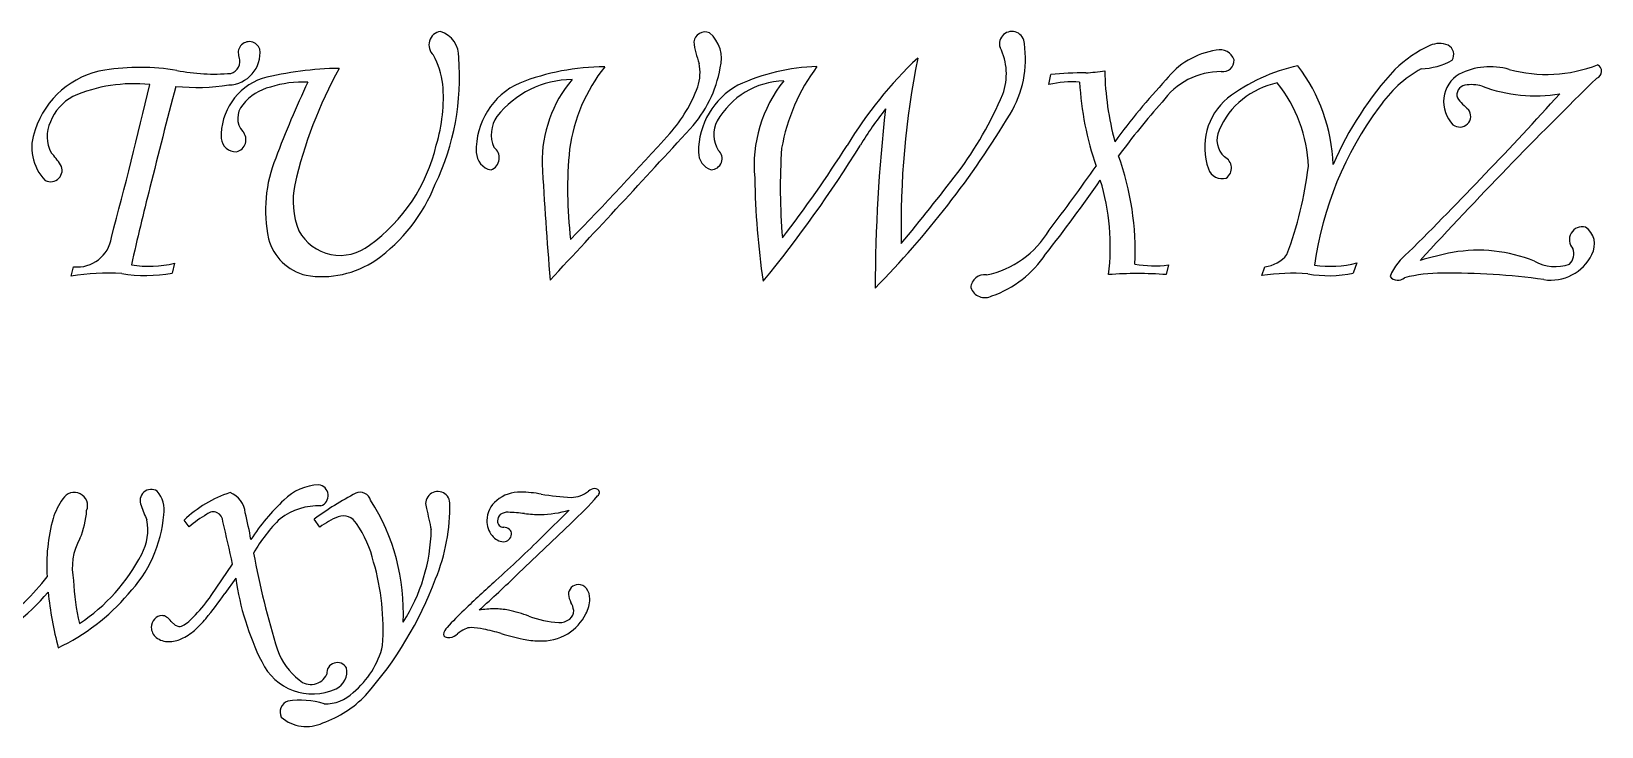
# Model space of a CAD drawing. Extents: x 0 to 16.6, y 0 to 4.
# Drawn here: x 11.976 to 16.581, y 1.928 to 3.968 of the extents above; entities that cross this region are included whole.
import ezdxf

# ---------------------------------------------------------------- set-up
doc = ezdxf.new("R2010")
doc.units = 0
doc.layers.add('WHITE', color=7, linetype='CONTINUOUS')

msp = doc.modelspace()

# ---------------------------------------------------------------- linework, layer by layer
at = {"layer": 'WHITE', "linetype": 'CONTINUOUS'}
for p, q in [((14.960288, 3.812041), (14.966321, 3.841699)), ((12.092996, 3.250043), (12.100034, 3.277691)), ((12.396113, 3.287744), (12.389075, 3.259091)), ((15.310657, 3.28322), (15.304625, 3.254567)), ((15.585121, 3.252054), (15.593666, 3.277691)), ((15.863606, 3.28875), (15.85305, 3.259091)), ((12.438654, 2.513962), (12.424076, 2.534069)), ((12.822199, 2.513459), (12.806114, 2.537085)), ((13.474177, 2.484806), (13.553098, 2.563225)), ((13.55913, 2.525524), (13.403299, 2.376227)), ((12.504002, 2.31289), (12.566335, 2.40488)), ((12.575886, 2.36366), (12.543714, 2.318419)), ((12.386375, 2.236985), (12.397685, 2.225674)), ((12.397685, 2.225674), (12.408493, 2.221904))]:
    msp.add_line(p, q, dxfattribs=at)
for centre, radius, start, end in [((13.182862, 3.928342), 0.040571, 99.345076, 227.159048), ((13.152709, 3.895223), 0.076853, -2.824365, 72.144589), ((13.952753, 3.93225), 0.034516, 69.020885, 171.067762), ((13.900501, 3.888584), 0.099671, -15.951527, 49.592086), ((14.851908, 3.931768), 0.036408, 1.235767, 197.064458), ((12.552874, 3.905236), 0.094126, -88.242823, 6.453884), ((12.615493, 3.905788), 0.032497, 17.974463, 203.824186), ((14.241601, 3.985449), 0.32647, -171.573871, -160.129892), ((14.662832, 3.843299), 0.172771, -20.112177, 26.757611), ((14.580572, 3.887087), 0.311077, -31.227024, 8.4042), ((15.461923, 3.8703), 0.044069, 19.221125, 104.358426), ((16.22129, 3.607882), 0.349907, 114.214035, 134.724964), ((16.10554, 3.865009), 0.067928, 68.032159, 114.123955), ((16.116565, 3.900486), 0.031051, -32.462461, 62.401938), ((12.550773, 3.880608), 0.037009, -73.787537, 19.007432), ((12.936485, 3.779998), 0.248865, 7.681989, 28.459949), ((12.511513, 3.832187), 0.720396, -25.673831, 4.717591), ((13.79671, 3.847501), 0.140474, -17.462232, 11.075114), ((15.410406, 3.002863), 1.218034, 133.255979, 148.82514), ((16.991844, 3.401445), 2.464998, 168.569511, 181.299269), ((15.484198, 3.688154), 0.227277, 98.400597, 142.745608), ((15.47008, 3.883575), 0.033478, -97.215505, 2.111163), ((16.046975, 4.054063), 0.195341, -88.515762, -60.635261), ((16.419288, 4.254974), 0.412921, -105.325575, -68.659685), ((16.559692, 3.851365), 0.021406, -68.576837, 62.571073), ((12.233209, 3.599809), 0.258204, 99.225179, 162.035271), ((12.294259, 3.21156), 0.651221, 80.387715, 99.050865), ((12.513276, 4.425539), 0.582435, -100.914036, -85.289547), ((12.7116, 3.661247), 0.178682, 109.044262, 182.246563), ((12.889735, 2.903982), 0.955871, 90.632167, 104.321026), ((14.005714, 3.233399), 1.288965, 150.924069, 167.21889), ((13.56537, 3.542125), 0.285018, 90.711732, 141.674958), ((13.660012, 3.175071), 0.689252, 90.180411, 111.398185), ((13.852196, 3.584536), 0.378365, 140.123071, 180.716893), ((14.048986, 3.554023), 0.499277, 141.574865, 172.079508), ((13.650195, 3.920817), 0.351238, -42.685345, -9.773601), ((14.191529, 3.588193), 0.235558, 92.039938, 150.131994), ((14.300009, 3.261447), 0.604204, 91.882533, 114.604476), ((14.49074, 3.576172), 0.394762, 141.186763, 185.48891), ((14.737202, 3.525321), 0.569639, 143.353584, 169.8754), ((15.062221, 2.933184), 0.913562, 89.614673, 96.025672), ((15.024902, 4.509837), 0.664535, -86.249977, -81.409672), ((15.961863, 3.865972), 0.837805, -179.096275, -164.682273), ((16.65715, 2.556005), 1.85611, 136.83647, 144.089649), ((15.464824, 3.6398), 0.210565, 89.71389, 145.010677), ((15.797385, 3.363506), 0.515004, 101.957468, 127.425302), ((15.280123, 3.558106), 0.513988, 2.194935, 36.986636), ((16.703511, 3.184208), 0.991263, 137.29644, 156.605988), ((16.225401, 3.546308), 0.357349, 119.021868, 145.986497), ((26.068698, -5.891348), 13.594305, 134.339567, 137.480224), ((16.213384, 3.761576), 0.095565, 121.521678, 224.548222), ((16.254139, 3.663979), 0.200731, 73.796959, 116.868475), ((12.167642, 3.649726), 0.145545, 118.675327, 158.541415), ((12.275635, 3.371408), 0.443249, 83.771267, 113.653315), ((-3.12853, 7.458318), 15.876636, -14.944592, -13.277237), ((40.613636, -3.523914), 29.150859, 165.43475, 166.036226), ((12.461907, 4.404363), 0.600587, -95.95177, -81.009558), ((12.712195, 3.662547), 0.146797, 103.799258, 141.892042), ((12.774908, 3.487619), 0.332189, 87.879699, 107.109152), ((15.232593, 2.657178), 2.707607, 154.576215, 159.694254), ((12.704911, 3.774974), 0.479736, -16.972835, 4.578021), ((13.494766, 3.621284), 0.213695, 113.797071, 182.17577), ((13.519879, 3.95923), 0.438704, -41.405373, -20.534082), ((14.156866, 3.61455), 0.224199, 118.919419, 180.174291), ((13.80867, 4.214733), 1.103942, -36.773584, -22.971686), ((15.025665, 3.554905), 0.265317, 84.679161, 104.265099), ((15.95552, 3.870298), 0.9067, -176.761616, -160.843473), ((15.677253, 3.584706), 0.237146, 101.528103, 156.709971), ((15.307787, 3.557477), 0.413664, 1.93948, 38.868796), ((6.491163, 12.84484), 13.469479, -45.002809, -42.267304), ((16.184601, 3.7824), 0.027976, 98.404655, 199.376818), ((16.2003, 3.71018), 0.101836, 72.718565, 101.204792), ((16.386092, 4.225762), 0.446323, -110.395139, -80.627096), ((12.639472, 3.713822), 0.058109, 137.416026, 222.069509), ((15.338685, 3.071249), 1.088208, 142.037186, 148.854058), ((19.465574, 3.190955), 5.015061, 173.707122, 179.726944), ((16.794176, 2.412129), 2.018366, 138.081562, 143.826704), ((15.603797, 3.628978), 0.186686, 129.75766, 199.975866), ((16.733868, 3.146193), 1.003752, 143.289702, 172.182754), ((16.165209, 3.719685), 0.032089, -128.397498, 37.288607), ((16.333389, 3.908192), 0.221208, -142.365648, -130.156109), ((12.119269, 3.660109), 0.097059, 153.79423, 209.620945), ((13.418511, 3.665036), 0.093739, 144.949004, 203.134537), ((14.063834, 3.665609), 0.086344, 152.481959, 211.968726), ((12.495492, 5.139039), 2.74314, -44.543705, -31.009807), ((12.116037, 3.627714), 0.138471, 158.061814, 224.434579), ((12.575891, 3.65835), 0.043032, -174.523191, -87.485551), ((12.569507, 3.650594), 0.036193, -76.788811, 42.159957), ((-40.49947, 53.598816), 73.83654, -43.004176, -42.534622), ((3.96992, 12.611116), 13.324971, -43.983244, -42.149988), ((15.52097, 3.650066), 0.067778, 155.224157, 227.702772), ((11.758033, 3.367381), 0.369537, 34.591747, 41.47785), ((13.061889, 3.444311), 0.39893, 157.527499, 192.216161), ((12.677635, 3.747076), 0.498884, -54.408248, -12.990635), ((13.335065, 3.614458), 0.053855, -178.63074, -101.499782), ((13.310569, 3.597075), 0.037971, -68.7558, 55.071028), ((14.767405, 3.505458), 1.218598, 174.473217, 186.968338), ((13.986007, 3.613047), 0.053345, 179.118342, 252.057457), ((13.9691, 3.5951), 0.032807, -89.173615, 49.088605), ((11.206196, 5.618715), 3.766438, -39.263894, -31.797808), ((15.946372, 3.508484), 1.7738, 176.21888, 184.73244), ((11.294013, 5.580946), 3.639238, -37.567049, -32.354603), ((14.370726, 3.321617), 0.842672, -2.440578, 19.537572), ((15.459644, 3.567395), 0.036134, -54.649772, 64.223099), ((12.032725, 3.560752), 0.033779, -117.433374, 29.094083), ((30.103885, 4.559445), 16.658853, -176.628711, -175.451958), ((7.913757, 8.768787), 8.552941, -39.351659, -37.569555), ((7.877321, 8.725669), 8.871611, -37.01359, -35.508995), ((15.4681, 3.577694), 0.041674, -162.556461, -72.618543), ((14.619445, 3.703213), 1.109617, -20.580136, -6.818373), ((17.882999, 2.062139), 5.744343, 165.396695, 167.726928), ((12.983035, 3.471396), 0.239046, 168.62254, 201.578307), ((12.698335, 3.701928), 0.496924, -54.505312, -21.466265), ((16.330114, 3.566163), 2.232499, -179.287746, -171.468439), ((11.616464, 5.942933), 4.245562, -38.251346, -34.60115), ((14.481094, 3.337476), 0.659361, -7.223524, 17.163005), ((12.111332, 3.37776), 0.100705, -96.441925, -7.868018), ((12.881882, 3.448682), 0.137571, -151.709672, -51.251152), ((14.720519, 3.528101), 0.280084, -78.326299, -30.744486), ((16.524703, 3.357251), 0.03807, 76.183049, 223.449485), ((16.499952, 3.344162), 0.060423, -29.950634, 55.938131), ((12.816288, 3.39773), 0.149172, -165.308068, -103.327173), ((16.115109, 3.187483), 0.166056, 127.050703, 158.274454), ((16.356086, 2.251008), 1.08943, 101.206869, 106.367087), ((16.219533, 2.889118), 0.437061, 67.883964, 99.904745), ((16.458612, 3.315634), 0.041435, -47.457693, 21.871451), ((12.321525, 3.606233), 0.327106, -99.073567, -76.819332), ((12.82818, 3.532241), 0.283469, -99.396076, -55.958981), ((14.687902, 3.4899), 0.315827, -70.513376, -33.746175), ((15.268951, 3.569406), 0.289209, -101.228885, -81.708717), ((15.581802, 3.375814), 0.098838, -83.105561, -39.335624), ((15.787218, 3.580228), 0.301321, -99.122588, -75.314585), ((16.445242, 3.403296), 0.125227, -119.236411, -70.701483), ((16.432496, 3.370991), 0.132676, -99.055539, -25.440752), ((12.198557, 2.639436), 0.619664, 86.056401, 99.808223), ((12.310833, 3.69362), 0.441517, -99.077692, -79.792614), ((14.771349, 3.214028), 0.040209, 81.647241, 176.189484), ((15.219923, 2.128013), 1.129734, 85.700219, 94.299781), ((15.675528, 2.618009), 0.640458, 86.072182, 98.115018), ((15.780923, 3.590891), 0.339549, -100.439167, -77.735776), ((15.983523, 3.266504), 0.028676, -142.255255, -47.361772), ((16.11125, 2.813841), 0.44495, 89.673285, 104.087575), ((16.137369, 1.265612), 1.993312, 82.09204, 90.677859), ((14.772669, 3.230789), 0.04377, -161.224189, -61.940718), ((12.825232, 2.485065), 0.152841, 92.398012, 134.975352), ((12.814723, 2.606093), 0.031945, -70.278877, 82.599775), ((13.632162, 2.593314), 0.034007, 97.034976, 130.890002), ((13.628584, 2.612702), 0.014376, 13.289651, 92.340936), ((12.227401, 2.482061), 0.195701, 144.120447, 163.062513), ((12.102286, 2.576809), 0.038949, -21.517268, 149.190248), ((12.328056, 2.591561), 0.032771, 57.629734, 206.85679), ((12.275656, 2.562652), 0.089969, -8.108227, 38.97383), ((12.668596, 2.278973), 0.353361, 108.069407, 133.787306), ((12.534596, 2.550505), 0.068869, 3.827673, 69.250905), ((13.143984, 2.13715), 0.624589, 133.101883, 147.006413), ((13.37187, 1.770212), 0.952982, 117.788371, 126.417816), ((12.939949, 2.582774), 0.032928, 17.604474, 112.059437), ((12.458545, 2.264746), 0.608711, -2.850868, 32.603471), ((13.168178, 2.582239), 0.03569, 4.509267, 203.770629), ((12.632834, 2.576352), 0.570989, -22.093201, 0.87233), ((13.38747, 2.532836), 0.075157, 128.225211, 179.826001), ((13.40857, 2.511637), 0.104923, 88.211771, 130.11472), ((13.401686, 2.216151), 0.400487, 79.936976, 88.546504), ((13.585086, 3.24391), 0.643508, -100.151809, -92.311683), ((13.558542, 2.682844), 0.081921, -89.588602, -51.175639), ((12.800227, 3.347947), 1.119068, -47.300278, -41.601434), ((13.625389, 2.617687), 0.017267, -47.543986, -5.586116), ((12.538561, 2.400929), 0.517164, 164.506928, 183.630117), ((11.882994, 2.579781), 0.256109, -22.871481, -3.863817), ((11.982767, 2.581454), 0.383255, -43.626011, -4.713213), ((12.673505, 2.697578), 0.393684, -162.127372, -155.533722), ((12.167358, 2.505781), 0.150584, -28.358402, 11.006561), ((12.634083, 2.295686), 0.29298, 119.307001, 131.839102), ((12.509494, 2.530074), 0.028269, -0.579909, 131.742422), ((11.771225, 2.33466), 0.860791, 9.536097, 14.838341), ((13.000327, 2.229391), 0.426424, 133.591377, 150.780246), ((12.818267, 2.391928), 0.184236, 87.749345, 127.424597), ((12.9562, 2.33844), 0.220427, 111.331456, 127.438878), ((12.891127, 2.502399), 0.04404, 28.999651, 110.066088), ((14.346948, 2.803399), 1.234119, -168.996977, -166.069591), ((13.37814, 2.530864), 0.065863, 178.086236, 219.945023), ((13.36642, 2.532698), 0.022949, 130.477546, 181.597476), ((13.372359, 2.5232), 0.034069, 86.150578, 127.704448), ((13.353906, 2.025357), 0.53224, 82.606077, 87.766821), ((13.47165, 3.033182), 0.482531, -95.858066, -90.296845), ((13.464326, 2.869553), 0.318931, -89.133294, -73.83873), ((9.102461, 1.678224), 3.539272, 11.847783, 13.922211), ((12.652962, 2.332238), 0.336497, 13.57246, 34.689874), ((12.625599, 2.516957), 0.523635, -32.647595, -1.166937), ((13.36307, 2.514703), 0.044017, -143.590233, -92.599451), ((13.360508, 2.530524), 0.017098, 174.849703, 273.580648), ((13.360554, 2.494421), 0.023695, -88.743466, -3.802594), ((13.360129, 2.483969), 0.029525, 51.418766, 87.190332), ((13.365977, 2.49382), 0.018246, -3.049565, 46.477435), ((12.271037, 2.394177), 0.174735, 150.492466, 192.264194), ((10.410834, 5.5924), 4.363623, -47.8623, -45.410854), ((11.824733, 2.677108), 0.533603, -56.732451, -27.072406), ((15.049258, 2.880866), 2.461345, -169.623873, -162.80677), ((12.290256, 2.212953), 0.71773, -3.742632, 16.034828), ((11.532204, 2.739104), 0.614741, -55.752153, -37.112039), ((12.750827, 2.381312), 0.650989, -177.864997, -166.645729), ((13.361821, 2.473017), 0.793507, -172.078593, -153.488837), ((12.126037, 2.751415), 1.106782, -41.372886, -20.622558), ((16.437112, -1.074342), 4.623117, 132.08662, 133.659307), ((10.320506, 5.579987), 4.446086, -48.100948, -46.102361), ((11.554153, 2.72148), 0.617539, -65.493812, -40.254065), ((13.132845, 2.439961), 1.113613, -173.942247, -165.416938), ((11.790592, 2.71638), 0.616445, -64.589562, -40.37832), ((12.086568, 2.608638), 0.511584, -43.484117, -35.317204), ((11.672632, 2.925795), 1.061927, -39.880323, -34.886753), ((13.579912, 2.316727), 0.028334, 90.34849, 181.661682), ((13.612246, 2.321734), 0.060935, -174.511755, -151.633219), ((13.580039, 2.314615), 0.030448, 37.732582, 90.563693), ((13.517934, 2.304829), 0.096009, -28.473875, -1.189256), ((13.567925, 2.304796), 0.046039, -2.440211, 38.169932), ((12.336792, 2.357781), 0.157708, -56.395767, -39.913919), ((13.788437, 1.689596), 0.795003, 133.077807, 138.209684), ((13.342662, 1.818276), 0.455478, 91.035382, 96.67822), ((13.33619, 2.06569), 0.207997, 79.063637, 90.484508), ((13.239024, 1.686807), 0.598896, 70.851696, 76.812868), ((13.470829, 2.325333), 0.147258, -57.862955, -26.748807), ((13.535189, 2.267951), 0.031489, -50.165664, 1.277755), ((13.508381, 2.262629), 0.058599, 5.901183, 30.968715), ((12.36273, 2.219871), 0.034669, 136.420057, 180.794162), ((12.365404, 2.219585), 0.037341, -179.702602, -127.559731), ((12.359945, 2.224732), 0.029345, 90.414068, 139.548411), ((12.359146, 2.229751), 0.024332, 55.49776, 88.617346), ((12.340566, 2.202393), 0.057403, 37.058029, 55.682873), ((12.407133, 2.255688), 0.033811, -87.694866, -59.926721), ((12.352619, 2.32732), 0.15505, -65.904738, -48.769967), ((12.228445, 2.460165), 0.336851, -47.777969, -39.720782), ((13.219271, 2.194305), 0.034429, 133.227595, 172.529798), ((13.292238, 2.121101), 0.103398, 115.580054, 129.581434), ((13.267249, 2.174082), 0.044822, 91.511386, 116.010184), ((13.260926, 2.025478), 0.193478, 77.664483, 88.477416), ((13.174607, 1.598581), 0.628998, 73.377721, 78.290682), ((13.537167, 2.515853), 0.282244, -111.119564, -92.889987), ((13.526131, 2.281926), 0.048064, -93.810913, -52.546267), ((12.377335, 2.232529), 0.054897, -129.195476, -87.909722), ((12.378158, 2.269531), 0.09187, -89.264494, -65.730649), ((12.761913, 2.224099), 0.251326, -51.012737, -13.341871), ((13.192379, 2.198758), 0.007244, 179.818796, 249.017933), ((13.201948, 2.222862), 0.033177, -111.50757, -86.914483), ((13.199331, 2.227404), 0.037928, -83.332908, -44.560101), ((13.557331, 2.865003), 0.693999, -106.990235, -101.560378), ((13.47, 2.427467), 0.247846, -102.051106, -91.242425), ((13.47091, 2.335293), 0.155741, -92.312742, -59.837836), ((12.800649, 2.188676), 0.164468, -154.865181, -65.171282), ((12.890829, 2.225264), 0.20591, -159.544943, -128.960903), ((12.795963, 2.103156), 0.051399, -132.322878, -24.582155), ((12.873654, 2.084963), 0.031115, 29.348651, 185.883225), ((12.84609, 2.089815), 0.055665, -64.892467, 10.766648), ((12.838618, 2.109885), 0.114943, -91.916813, -44.902138), ((12.739412, 1.971047), 0.033666, 108.679022, 206.899094), ((12.764478, 1.768531), 0.237134, 72.756055, 98.694825), ((12.720778, 2.248054), 0.328134, -70.310234, -44.056698), ((12.783066, 2.04017), 0.112, -131.134946, -64.470158)]:
    msp.add_arc(centre, radius, start, end, dxfattribs=at)

doc.saveas('drawing.dxf')
